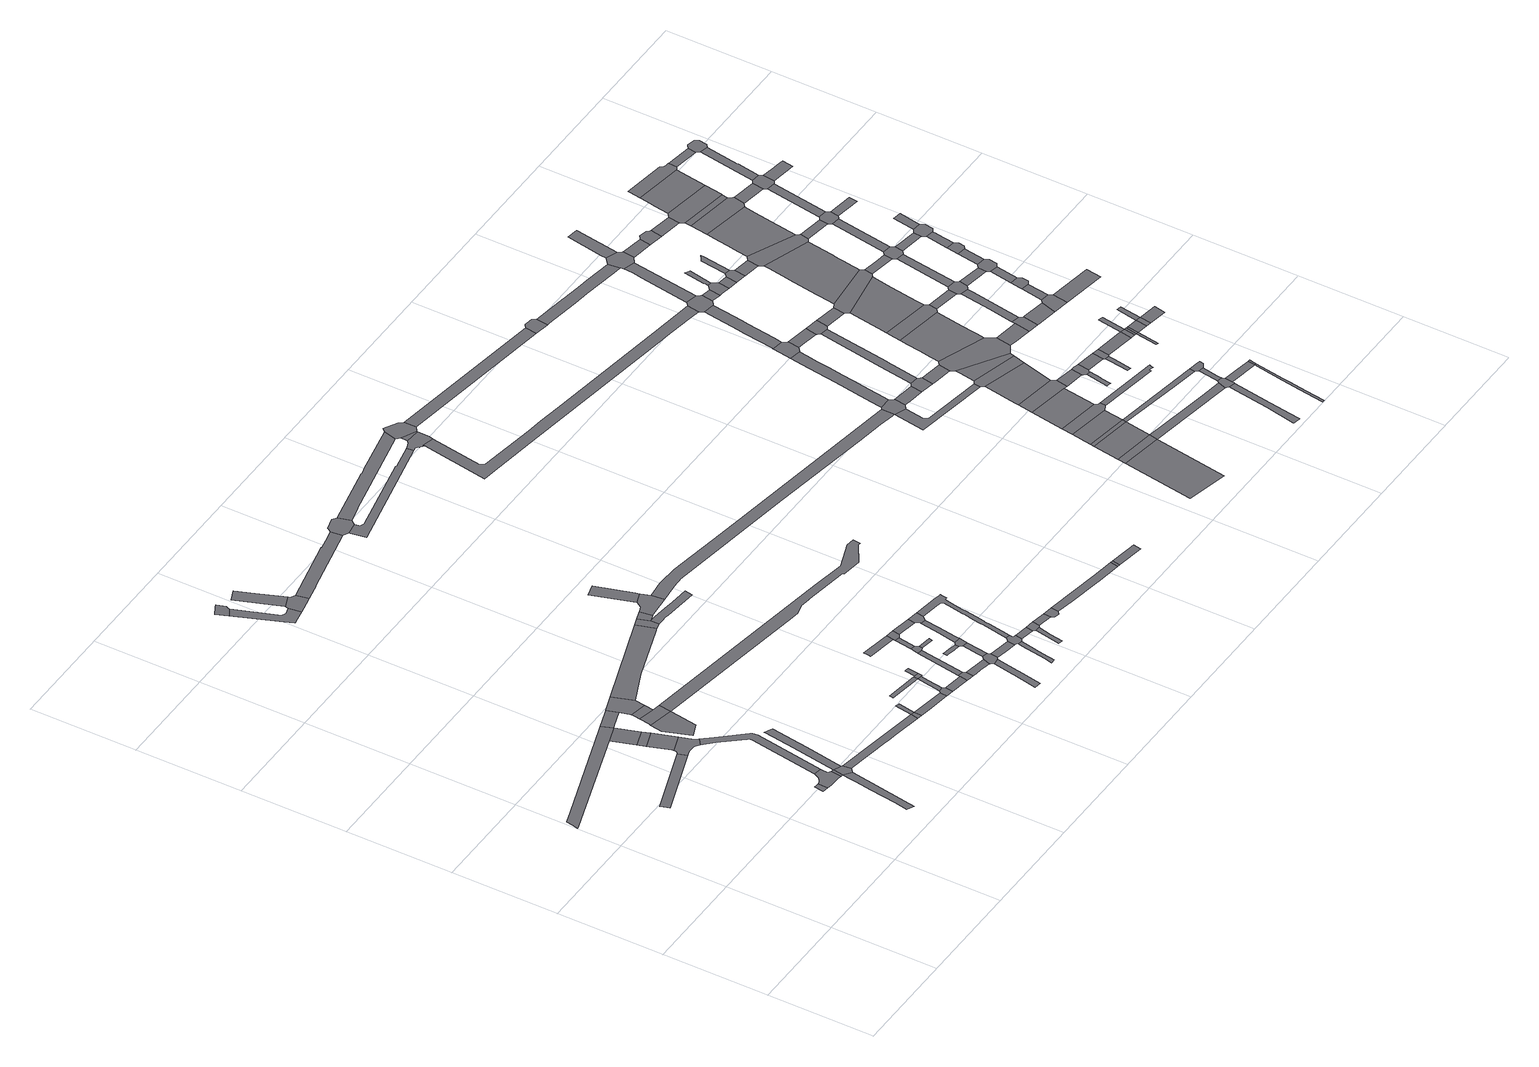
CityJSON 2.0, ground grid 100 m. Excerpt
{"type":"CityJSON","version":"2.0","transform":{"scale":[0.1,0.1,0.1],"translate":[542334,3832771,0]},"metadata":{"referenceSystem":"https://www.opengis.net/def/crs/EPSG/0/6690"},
"CityObjects":{
"road1":{"type":"Road","attributes":{"RoadStructureAttribute.sectionType":"1"},"geometry":[{"type":"MultiSurface","lod":"1","boundaries":[[[0,1,2,3,4,5,6,7,8,9]]]}]},
"road2":{"type":"Road","attributes":{"RoadStructureAttribute.sectionType":"1"},"geometry":[{"type":"MultiSurface","lod":"1","boundaries":[[[10,11,12,13,14]]]}]},
"road3":{"type":"Road","geometry":[{"type":"MultiSurface","lod":"1","boundaries":[[[15,16,17,18,19]]]}]},
"road4":{"type":"Road","attributes":{"RoadStructureAttribute.sectionType":"1"},"geometry":[{"type":"MultiSurface","lod":"1","boundaries":[[[20,21,22,23,24,25,26,27,28]]]}]},
"road5":{"type":"Road","attributes":{"RoadStructureAttribute.sectionType":"1"},"geometry":[{"type":"MultiSurface","lod":"1","boundaries":[[[29,30,31,32,33,34,19,18,35,36,37,38,39,40,41,42]]]}]},
"road6":{"type":"Road","attributes":{"RoadStructureAttribute.sectionType":"1"},"geometry":[{"type":"MultiSurface","lod":"1","boundaries":[[[38,37,20,43]]]}]},
"road7":{"type":"Road","geometry":[{"type":"MultiSurface","lod":"1","boundaries":[[[9,8,44,45]]]}]},
"road8":{"type":"Road","geometry":[{"type":"MultiSurface","lod":"1","boundaries":[[[45,44,46,47]]]}]},
"road9":{"type":"Road","attributes":{"RoadStructureAttribute.sectionType":"1"},"geometry":[{"type":"MultiSurface","lod":"1","boundaries":[[[47,46,48,49,50]]]}]},
"road10":{"type":"Road","geometry":[{"type":"MultiSurface","lod":"1","boundaries":[[[51,50,49,52,53,54,10,14,55,56,57,58,59,60,61]]]}]},
"road11":{"type":"Road","geometry":[{"type":"MultiSurface","lod":"1","boundaries":[[[43,20,28,62,63,64,65,66,67,68]]]}]},
"road12":{"type":"Road","attributes":{"RoadStructureAttribute.sectionType":"1"},"geometry":[{"type":"MultiSurface","lod":"1","boundaries":[[[69,70,71,72,73,74,61,60,75,76,77,78,79,80,81,29,42]]]}]},
"road13":{"type":"Road","attributes":{"RoadStructureAttribute.sectionType":"1"},"geometry":[{"type":"MultiSurface","lod":"1","boundaries":[[[82,83,84,0,9,85,86,87]]]}]},
"road14":{"type":"Road","attributes":{"RoadStructureAttribute.sectionType":"1"},"geometry":[{"type":"MultiSurface","lod":"1","boundaries":[[[88,89,90,91,92,93,94,43,68]]]}]},
"road15":{"type":"Road","attributes":{"RoadStructureAttribute.sectionType":"1"},"geometry":[{"type":"MultiSurface","lod":"1","boundaries":[[[95,96,97,98,99]]]}]},
"road16":{"type":"Road","geometry":[{"type":"MultiSurface","lod":"1","boundaries":[[[100,101,95,99,102,103]]]}]},
"road17":{"type":"Road","attributes":{"RoadStructureAttribute.sectionType":"1"},"geometry":[{"type":"MultiSurface","lod":"1","boundaries":[[[104,105,100,103,106]]]}]},
"road18":{"type":"Road","geometry":[{"type":"MultiSurface","lod":"1","boundaries":[[[107,82,87,108,104,106,109]]]}]},
"road19":{"type":"Road","attributes":{"RoadStructureAttribute.sectionType":"1"},"geometry":[{"type":"MultiSurface","lod":"1","boundaries":[[[110,65,64,111,112,113,114,115]]]}]},
"road20":{"type":"Road","geometry":[{"type":"MultiSurface","lod":"1","boundaries":[[[116,117,118,119,120,121,122]]]}]},
"road21":{"type":"Road","attributes":{"RoadStructureAttribute.sectionType":"1"},"geometry":[{"type":"MultiSurface","lod":"1","boundaries":[[[123,124,120,119,125,126,127,128,129]]]}]},
"road22":{"type":"Road","geometry":[{"type":"MultiSurface","lod":"1","boundaries":[[[115,114,130,131]]]}]},
"road23":{"type":"Road","geometry":[{"type":"MultiSurface","lod":"1","boundaries":[[[132,133,134,115,131]]]}]},
"road24":{"type":"Road","attributes":{"RoadStructureAttribute.sectionType":"1"},"geometry":[{"type":"MultiSurface","lod":"1","boundaries":[[[135,107,109,136,137,138]]]}]},
"road25":{"type":"Road","attributes":{"RoadStructureAttribute.sectionType":"1"},"geometry":[{"type":"MultiSurface","lod":"1","boundaries":[[[139,140,141,142,143]]]}]},
"road26":{"type":"Road","geometry":[{"type":"MultiSurface","lod":"1","boundaries":[[[144,143,142,129,128,145,146,147,148]]]}]},
"road27":{"type":"Road","attributes":{"RoadStructureAttribute.sectionType":"1"},"geometry":[{"type":"MultiSurface","lod":"1","boundaries":[[[131,130,149,150,151]]]}]},
"road28":{"type":"Road","attributes":{"RoadStructureAttribute.sectionType":"1"},"geometry":[{"type":"MultiSurface","lod":"1","boundaries":[[[152,153,154,155,156,157]]]}]},
"road29":{"type":"Road","geometry":[{"type":"MultiSurface","lod":"1","boundaries":[[[158,151,150,159,160,161,162]]]}]},
"road30":{"type":"Road","attributes":{"RoadStructureAttribute.sectionType":"1"},"geometry":[{"type":"MultiSurface","lod":"1","boundaries":[[[156,163,158,162,164,165]]]}]},
"road31":{"type":"Road","attributes":{"RoadStructureAttribute.sectionType":"1"},"geometry":[{"type":"MultiSurface","lod":"1","boundaries":[[[166,161,160,167,168]]]}]},
"road32":{"type":"Road","geometry":[{"type":"MultiSurface","lod":"1","boundaries":[[[157,156,165,169,170,171]]]}]},
"road33":{"type":"Road","geometry":[{"type":"MultiSurface","lod":"1","boundaries":[[[172,173,174,175,171,170]]]}]},
"road34":{"type":"Road","geometry":[{"type":"MultiSurface","lod":"1","boundaries":[[[176,135,138,177,178]]]}]},
"road35":{"type":"Road","geometry":[{"type":"MultiSurface","lod":"1","boundaries":[[[179,168,167,180,181,182,183]]]}]},
"road36":{"type":"Road","attributes":{"RoadStructureAttribute.sectionType":"1"},"geometry":[{"type":"MultiSurface","lod":"1","boundaries":[[[184,185,186,187,188,189,190,148,147,191,192,193,194]]]}]},
"road37":{"type":"Road","attributes":{"RoadStructureAttribute.sectionType":"1"},"geometry":[{"type":"MultiSurface","lod":"1","boundaries":[[[195,176,178,196]]]}]},
"road38":{"type":"Road","attributes":{"RoadStructureAttribute.sectionType":"1"},"geometry":[{"type":"MultiSurface","lod":"1","boundaries":[[[197,198,179,183,199,200,201]]]}]},
"road39":{"type":"Road","attributes":{"RoadStructureAttribute.sectionType":"1"},"geometry":[{"type":"MultiSurface","lod":"1","boundaries":[[[182,181,202,203,204,205,206]]]}]},
"road40":{"type":"Road","attributes":{"RoadStructureAttribute.sectionType":"1"},"geometry":[{"type":"MultiSurface","lod":"1","boundaries":[[[207,208,209,210,211,212,213,214,215]]]}]},
"road41":{"type":"Road","attributes":{"RoadStructureAttribute.sectionType":"1"},"geometry":[{"type":"MultiSurface","lod":"1","boundaries":[[[216,217,218,219,220,221,222]]]}]},
"road42":{"type":"Road","attributes":{"RoadStructureAttribute.sectionType":"1"},"geometry":[{"type":"MultiSurface","lod":"1","boundaries":[[[223,224,225,226,227,228,229,230,231,232,233,234,235,236,102,99]]]}]},
"road43":{"type":"Road","geometry":[{"type":"MultiSurface","lod":"1","boundaries":[[[237,238,197,201,239,240,241]]]}]},
"road44":{"type":"Road","geometry":[{"type":"MultiSurface","lod":"1","boundaries":[[[242,243,244,245,246,195,196,247,248,249]]]}]},
"road45":{"type":"Road","attributes":{"RoadStructureAttribute.sectionType":"1"},"geometry":[{"type":"MultiSurface","lod":"1","boundaries":[[[250,251,252,253,254,255,256,257,258,259,178,177]]]}]},
"road46":{"type":"Road","geometry":[{"type":"MultiSurface","lod":"1","boundaries":[[[260,206,205,261,262,210,209,263,264,265,266,267,268]]]}]},
"road47":{"type":"Road","attributes":{"RoadStructureAttribute.sectionType":"1"},"geometry":[{"type":"MultiSurface","lod":"1","boundaries":[[[269,237,241,270]]]}]},
"road48":{"type":"Road","geometry":[{"type":"MultiSurface","lod":"1","boundaries":[[[271,272,273,274,275,276,277,278,279]]]}]},
"road49":{"type":"Road","attributes":{"RoadStructureAttribute.sectionType":"1"},"geometry":[{"type":"MultiSurface","lod":"1","boundaries":[[[280,281,282,243,242]]]}]},
"road50":{"type":"Road","geometry":[{"type":"MultiSurface","lod":"1","boundaries":[[[283,284,285,286,240,239]]]}]},
"road51":{"type":"Road","attributes":{"RoadStructureAttribute.sectionType":"1"},"geometry":[{"type":"MultiSurface","lod":"1","boundaries":[[[287,288,260,268,289]]]}]},
"road52":{"type":"Road","geometry":[{"type":"MultiSurface","lod":"1","boundaries":[[[222,221,269,270,290,291]]]}]},
"road53":{"type":"Road","geometry":[{"type":"MultiSurface","lod":"1","boundaries":[[[292,293,279,278,294,287,289,295]]]}]},
"road54":{"type":"Road","attributes":{"RoadStructureAttribute.sectionType":"1"},"geometry":[{"type":"MultiSurface","lod":"1","boundaries":[[[296,265,264,297,298,299]]]}]},
"road55":{"type":"Road","attributes":{"RoadStructureAttribute.sectionType":"1"},"geometry":[{"type":"MultiSurface","lod":"1","boundaries":[[[300,301,302,303,304,305,306,307,308,309,310,311]]]}]},
"road56":{"type":"Road","attributes":{"RoadStructureAttribute.sectionType":"1"},"geometry":[{"type":"MultiSurface","lod":"1","boundaries":[[[291,290,312,313]]]}]},
"road57":{"type":"Road","attributes":{"RoadStructureAttribute.sectionType":"1"},"geometry":[{"type":"MultiSurface","lod":"1","boundaries":[[[314,315,316,292,295,317,318,319]]]}]},
"road58":{"type":"Road","geometry":[{"type":"MultiSurface","lod":"1","boundaries":[[[320,321,322,299,298,323,300,311,324,325,326,327,328,329]]]}]},
"road59":{"type":"Road","geometry":[{"type":"MultiSurface","lod":"1","boundaries":[[[330,331,332,333,334,184,194,335,336,337,338]]]}]},
"road60":{"type":"Road","geometry":[{"type":"MultiSurface","lod":"1","boundaries":[[[313,312,339,314,319,340,341]]]}]},
"road61":{"type":"Road","attributes":{"RoadStructureAttribute.sectionType":"1"},"geometry":[{"type":"MultiSurface","lod":"1","boundaries":[[[325,324,342,343]]]}]},
"road62":{"type":"Road","attributes":{"RoadStructureAttribute.sectionType":"1"},"geometry":[{"type":"MultiSurface","lod":"1","boundaries":[[[344,345,346,347,348,349,350]]]}]},
"road63":{"type":"Road","attributes":{"RoadStructureAttribute.sectionType":"1"},"geometry":[{"type":"MultiSurface","lod":"1","boundaries":[[[351,352,353,354,355,356,357,358,359,360,361,362,363,341,340,364,365,366,367,368,369,370,371,372,373,320,329]]]}]},
"road64":{"type":"Road","geometry":[{"type":"MultiSurface","lod":"1","boundaries":[[[343,342,344,350,374,375]]]}]},
"road65":{"type":"Road","attributes":{"RoadStructureAttribute.sectionType":"1"},"geometry":[{"type":"MultiSurface","lod":"1","boundaries":[[[375,374,376,377]]]}]},
"road66":{"type":"Road","geometry":[{"type":"MultiSurface","lod":"1","boundaries":[[[377,376,378,379,380,381]]]}]},
"road67":{"type":"Road","attributes":{"RoadStructureAttribute.sectionType":"1"},"geometry":[{"type":"MultiSurface","lod":"1","boundaries":[[[382,383,384,385,386,336,335,387,388]]]}]},
"road68":{"type":"Road","attributes":{"RoadStructureAttribute.sectionType":"1"},"geometry":[{"type":"MultiSurface","lod":"1","boundaries":[[[389,390,391,392,393,338,337,394,395,396]]]}]},
"road69":{"type":"Road","attributes":{"RoadStructureAttribute.sectionType":"1"},"geometry":[{"type":"MultiSurface","lod":"1","boundaries":[[[397,398,381,380,399,400,401,402,403,404,405]]]}]},
"road70":{"type":"Road","geometry":[{"type":"MultiSurface","lod":"1","boundaries":[[[405,404,406,407]]]}]},
"road71":{"type":"Road","attributes":{"RoadStructureAttribute.sectionType":"1"},"geometry":[{"type":"MultiSurface","lod":"1","boundaries":[[[408,409,410,411,412,413,414,249,248,415,416,417,418,419,420,421,422,423,424,425]]]}]},
"road72":{"type":"Road","geometry":[{"type":"MultiSurface","lod":"1","boundaries":[[[426,427,382,388,428,429,430,431,432,433,434,435,436,437]]]}]},
"road73":{"type":"Road","attributes":{"RoadStructureAttribute.sectionType":"1"},"geometry":[{"type":"MultiSurface","lod":"1","boundaries":[[[438,407,406,439,440,441]]]}]},
"road74":{"type":"Road","attributes":{"RoadStructureAttribute.sectionType":"1"},"geometry":[{"type":"MultiSurface","lod":"1","boundaries":[[[442,426,437,443]]]}]},
"road75":{"type":"Road","geometry":[{"type":"MultiSurface","lod":"1","boundaries":[[[444,389,396,442,443,445,446,447]]]}]},
"road76":{"type":"Road","attributes":{"RoadStructureAttribute.sectionType":"1"},"geometry":[{"type":"MultiSurface","lod":"1","boundaries":[[[446,445,448,449]]]}]},
"road77":{"type":"Road","attributes":{"RoadStructureAttribute.sectionType":"1"},"geometry":[{"type":"MultiSurface","lod":"1","boundaries":[[[434,432,450,451,452,453,454,455,456,457,458,459,460,461,462,463,435]]]}]},
"road78":{"type":"Road","attributes":{"function":"3","RoadStructureAttribute.sectionType":"1"},"geometry":[{"type":"MultiSurface","lod":"1","boundaries":[[[464,465,466,467]]]}]},
"road79":{"type":"Road","geometry":[{"type":"MultiSurface","lod":"1","boundaries":[[[468,464,467,469]]]}]},
"road80":{"type":"Road","geometry":[{"type":"MultiSurface","lod":"1","boundaries":[[[470,471,425,424,472,473,474,475]]]}]},
"road81":{"type":"Road","attributes":{"function":"3","RoadStructureAttribute.sectionType":"1"},"geometry":[{"type":"MultiSurface","lod":"1","boundaries":[[[476,468,469,477]]]}]},
"road82":{"type":"Road","geometry":[{"type":"MultiSurface","lod":"1","boundaries":[[[478,476,477,479]]]}]},
"road83":{"type":"Road","attributes":{"RoadStructureAttribute.sectionType":"1"},"geometry":[{"type":"MultiSurface","lod":"1","boundaries":[[[424,480,481,482,483,484,472]]]}]},
"road84":{"type":"Road","attributes":{"function":"3","RoadStructureAttribute.sectionType":"1"},"geometry":[{"type":"MultiSurface","lod":"1","boundaries":[[[485,486,478,479,487,488]]]}]},
"road85":{"type":"Road","attributes":{"RoadStructureAttribute.sectionType":"1"},"geometry":[{"type":"MultiSurface","lod":"1","boundaries":[[[474,473,489,490,491]]]}]},
"road86":{"type":"Road","attributes":{"RoadStructureAttribute.sectionType":"1"},"geometry":[{"type":"MultiSurface","lod":"1","boundaries":[[[492,493,494,495,496,497,498,470,475,499,500,501,502,503,504,505,506]]]}]},
"road87":{"type":"Road","geometry":[{"type":"MultiSurface","lod":"1","boundaries":[[[507,485,488,508,509,510,511,512,513]]]}]},
"road88":{"type":"Road","geometry":[{"type":"MultiSurface","lod":"1","boundaries":[[[514,449,448,515,516,517]]]}]},
"road89":{"type":"Road","attributes":{"function":"3","RoadStructureAttribute.sectionType":"1"},"geometry":[{"type":"MultiSurface","lod":"1","boundaries":[[[518,507,513,519]]]}]},
"road90":{"type":"Road","geometry":[{"type":"MultiSurface","lod":"1","boundaries":[[[520,521,522,491,490,523,524,525,526,527]]]}]},
"road91":{"type":"Road","geometry":[{"type":"MultiSurface","lod":"1","boundaries":[[[528,518,519,529,530,531,532,533]]]}]},
"road92":{"type":"Road","attributes":{"RoadStructureAttribute.sectionType":"1"},"geometry":[{"type":"MultiSurface","lod":"1","boundaries":[[[524,523,534,535,536]]]}]},
"road93":{"type":"Road","geometry":[{"type":"MultiSurface","lod":"1","boundaries":[[[537,538,539,492,506,540,541,542]]]}]},
"road94":{"type":"Road","attributes":{"RoadStructureAttribute.sectionType":"1"},"geometry":[{"type":"MultiSurface","lod":"1","boundaries":[[[543,544,545,469,467,546,547,548,549]]]}]},
"road95":{"type":"Road","attributes":{"function":"3","RoadStructureAttribute.sectionType":"1"},"geometry":[{"type":"MultiSurface","lod":"1","boundaries":[[[550,551,528,533,552]]]}]},
"road96":{"type":"Road","attributes":{"RoadStructureAttribute.sectionType":"1"},"geometry":[{"type":"MultiSurface","lod":"1","boundaries":[[[553,554,520,527,555,556,557]]]}]},
"road97":{"type":"Road","geometry":[{"type":"MultiSurface","lod":"1","boundaries":[[[558,482,481,550,552,559]]]}]},
"road98":{"type":"Road","attributes":{"RoadStructureAttribute.sectionType":"1"},"geometry":[{"type":"MultiSurface","lod":"1","boundaries":[[[541,540,560,561,562]]]}]},
"road99":{"type":"Road","attributes":{"RoadStructureAttribute.sectionType":"1"},"geometry":[{"type":"MultiSurface","lod":"1","boundaries":[[[479,477,563,564,565]]]}]},
"road100":{"type":"Road","attributes":{"RoadStructureAttribute.sectionType":"1"},"geometry":[{"type":"MultiSurface","lod":"1","boundaries":[[[566,567,568,569,570,571,537,542,572,573,574,575,576,577,578,579]]]}]},
"road101":{"type":"Road","attributes":{"function":"3","RoadStructureAttribute.sectionType":"1"},"geometry":[{"type":"MultiSurface","lod":"1","boundaries":[[[580,581,558,559,582]]]}]},
"road102":{"type":"Road","attributes":{"RoadStructureAttribute.sectionType":"1"},"geometry":[{"type":"MultiSurface","lod":"1","boundaries":[[[531,530,583,584]]]}]},
"road103":{"type":"Road","attributes":{"RoadStructureAttribute.sectionType":"1"},"geometry":[{"type":"MultiSurface","lod":"1","boundaries":[[[585,586,587,588,589,590,510,509]]]}]},
"road104":{"type":"Road","attributes":{"RoadStructureAttribute.sectionType":"1"},"geometry":[{"type":"MultiSurface","lod":"1","boundaries":[[[591,592,593,594,516,515,595,596,597,598,599,600,601]]]}]},
"road105":{"type":"Road","attributes":{"RoadStructureAttribute.sectionType":"1"},"geometry":[{"type":"MultiSurface","lod":"1","boundaries":[[[602,603,604,605,606,607,608,609]]]}]},
"road106":{"type":"Road","attributes":{"RoadStructureAttribute.sectionType":"1"},"geometry":[{"type":"MultiSurface","lod":"1","boundaries":[[[610,611,612,613,614,615,616,617,618,619,620,621]]]}]},
"road107":{"type":"Road","geometry":[{"type":"MultiSurface","lod":"1","boundaries":[[[622,536,535,580,582,623,624,625,626]]]}]},
"road108":{"type":"Road","geometry":[{"type":"MultiSurface","lod":"1","boundaries":[[[562,561,560,627,553,557,628,629,630,631]]]}]},
"road109":{"type":"Road","geometry":[{"type":"MultiSurface","lod":"1","boundaries":[[[632,633,584,583,634,635,602,609,636,637,638,639]]]}]},
"road110":{"type":"Road","geometry":[{"type":"MultiSurface","lod":"1","boundaries":[[[640,641,642,457,456,566,579,643,644,645,646,647,648,649]]]}]},
"road111":{"type":"Road","attributes":{"function":"3","RoadStructureAttribute.sectionType":"1"},"geometry":[{"type":"MultiSurface","lod":"1","boundaries":[[[650,651,652,653,622,626,654,655,656,657]]]}]},
"road112":{"type":"Road","attributes":{"RoadStructureAttribute.sectionType":"1"},"geometry":[{"type":"MultiSurface","lod":"1","boundaries":[[[639,638,658,659]]]}]},
"road113":{"type":"Road","geometry":[{"type":"MultiSurface","lod":"1","boundaries":[[[660,661,549,548,662,663,610,621,664,665,666,667,668]]]}]},
"road114":{"type":"Road","attributes":{"RoadStructureAttribute.sectionType":"1"},"geometry":[{"type":"MultiSurface","lod":"1","boundaries":[[[631,630,629,669,670]]]}]},
"road115":{"type":"Road","attributes":{"RoadStructureAttribute.sectionType":"1"},"geometry":[{"type":"MultiSurface","lod":"1","boundaries":[[[671,672,673,674,675,676,677,678]]]}]},
"road116":{"type":"Road","attributes":{"RoadStructureAttribute.sectionType":"1"},"geometry":[{"type":"MultiSurface","lod":"1","boundaries":[[[646,645,679,680]]]}]},
"road117":{"type":"Road","attributes":{"RoadStructureAttribute.sectionType":"1"},"geometry":[{"type":"MultiSurface","lod":"1","boundaries":[[[681,682,660,668,683,684]]]}]},
"road118":{"type":"Road","attributes":{"RoadStructureAttribute.sectionType":"1"},"geometry":[{"type":"MultiSurface","lod":"1","boundaries":[[[685,686,687,640,649,688]]]}]},
"road119":{"type":"Road","geometry":[{"type":"MultiSurface","lod":"1","boundaries":[[[659,658,689,671,678,690,691,692]]]}]},
"road120":{"type":"Road","geometry":[{"type":"MultiSurface","lod":"1","boundaries":[[[693,694,650,657,695,696,697,698]]]}]},
"road121":{"type":"Road","geometry":[{"type":"MultiSurface","lod":"1","boundaries":[[[699,700,701,680,679,702,703,704,705,706,707]]]}]},
"road122":{"type":"Road","attributes":{"RoadStructureAttribute.sectionType":"1"},"geometry":[{"type":"MultiSurface","lod":"1","boundaries":[[[708,709,710,711,712,713,714,715,716,717,718,719,720]]]}]},
"road123":{"type":"Road","geometry":[{"type":"MultiSurface","lod":"1","boundaries":[[[721,722,565,564,723,724,681,684,725,726]]]}]},
"road124":{"type":"Road","attributes":{"RoadStructureAttribute.sectionType":"1"},"geometry":[{"type":"MultiSurface","lod":"1","boundaries":[[[624,623,727,728,729]]]}]},
"road125":{"type":"Road","attributes":{"RoadStructureAttribute.sectionType":"1"},"geometry":[{"type":"MultiSurface","lod":"1","boundaries":[[[730,667,666,731,732,708,733]]]}]},
"road126":{"type":"Road","attributes":{"RoadStructureAttribute.sectionType":"1"},"geometry":[{"type":"MultiSurface","lod":"1","boundaries":[[[734,735,736,737,738,739,740,741,742,699,707]]]}]},
"road127":{"type":"Road","attributes":{"RoadStructureAttribute.sectionType":"1"},"geometry":[{"type":"MultiSurface","lod":"1","boundaries":[[[705,704,743,744]]]}]},
"road128":{"type":"Road","attributes":{"function":"3","RoadStructureAttribute.sectionType":"1"},"geometry":[{"type":"MultiSurface","lod":"1","boundaries":[[[745,746,747,748,749,750,751,693,698]]]}]},
"road129":{"type":"Road","attributes":{"RoadStructureAttribute.sectionType":"1"},"geometry":[{"type":"MultiSurface","lod":"1","boundaries":[[[752,692,691,753,754]]]}]},
"road130":{"type":"Road","geometry":[{"type":"MultiSurface","lod":"1","boundaries":[[[755,756,757,601,600,758,759,685,688,760,761,762,763,764,765,766]]]}]},
"road131":{"type":"Road","geometry":[{"type":"MultiSurface","lod":"1","boundaries":[[[733,708,720,767]]]}]},
"road132":{"type":"Road","geometry":[{"type":"MultiSurface","lod":"1","boundaries":[[[768,769,770,744,743,771,772,773,774,775,776,777]]]}]},
"road133":{"type":"Road","geometry":[{"type":"MultiSurface","lod":"1","boundaries":[[[778,729,728,779,780,781]]]}]},
"road134":{"type":"Road","geometry":[{"type":"MultiSurface","lod":"1","boundaries":[[[782,783,784,670,669,748,747,785,786,787]]]}]},
"road135":{"type":"Road","geometry":[{"type":"MultiSurface","lod":"1","boundaries":[[[788,789,790,791,792,793]]]}]},
"road136":{"type":"Road","geometry":[{"type":"MultiSurface","lod":"1","boundaries":[[[754,753,794,795]]]}]},
"road137":{"type":"Road","attributes":{"RoadStructureAttribute.sectionType":"1"},"geometry":[{"type":"MultiSurface","lod":"1","boundaries":[[[796,797,755,766,798]]]}]},
"road138":{"type":"Road","attributes":{"RoadStructureAttribute.sectionType":"1"},"geometry":[{"type":"MultiSurface","lod":"1","boundaries":[[[799,800,801,802,768,777]]]}]},
"road139":{"type":"Road","attributes":{"RoadStructureAttribute.sectionType":"1"},"geometry":[{"type":"MultiSurface","lod":"1","boundaries":[[[774,773,803,804]]]}]},
"road140":{"type":"Road","attributes":{"RoadStructureAttribute.sectionType":"1"},"geometry":[{"type":"MultiSurface","lod":"1","boundaries":[[[795,794,805,788,806]]]}]},
"road141":{"type":"Road","attributes":{"RoadStructureAttribute.sectionType":"1"},"geometry":[{"type":"MultiSurface","lod":"1","boundaries":[[[696,695,807,808]]]}]},
"road142":{"type":"Road","geometry":[{"type":"MultiSurface","lod":"1","boundaries":[[[806,788,793,809]]]}]},
"road143":{"type":"Road","attributes":{"RoadStructureAttribute.sectionType":"1"},"geometry":[{"type":"MultiSurface","lod":"1","boundaries":[[[763,762,810,811,812,813]]]}]},
"road144":{"type":"Road","attributes":{"RoadStructureAttribute.sectionType":"1"},"geometry":[{"type":"MultiSurface","lod":"1","boundaries":[[[814,815,816,817,778,781,818,819,820]]]}]},
"road145":{"type":"Road","attributes":{"RoadStructureAttribute.sectionType":"1"},"geometry":[{"type":"MultiSurface","lod":"1","boundaries":[[[821,780,779,822,823,824]]]}]},
"road146":{"type":"Road","attributes":{"RoadStructureAttribute.sectionType":"1"},"geometry":[{"type":"MultiSurface","lod":"1","boundaries":[[[825,826,827,754,795]]]}]},
"road147":{"type":"Road","attributes":{"RoadStructureAttribute.sectionType":"1"},"geometry":[{"type":"MultiSurface","lod":"1","boundaries":[[[809,793,828,829]]]}]},
"road148":{"type":"Road","attributes":{"function":"3","RoadStructureAttribute.sectionType":"1"},"geometry":[{"type":"MultiSurface","lod":"1","boundaries":[[[830,831,832,833,834,835,836,837,784,783,838,839,840,841,842,843,844]]]}]},
"road149":{"type":"Road","geometry":[{"type":"MultiSurface","lod":"1","boundaries":[[[829,828,845,846]]]}]},
"road150":{"type":"Road","geometry":[{"type":"MultiSurface","lod":"1","boundaries":[[[847,848,813,812,811,810,849,850,851,852,853]]]}]},
"road151":{"type":"Road","geometry":[{"type":"MultiSurface","lod":"1","boundaries":[[[854,855,808,807,856,814,820,857,858,859,860,861]]]}]},
"road152":{"type":"Road","geometry":[{"type":"MultiSurface","lod":"1","boundaries":[[[862,824,823,863,864,865]]]}]},
"road153":{"type":"Road","geometry":[{"type":"MultiSurface","lod":"1","boundaries":[[[866,867,868,829,846]]]}]},
"road154":{"type":"Road","attributes":{"RoadStructureAttribute.sectionType":"1"},"geometry":[{"type":"MultiSurface","lod":"1","boundaries":[[[869,846,845,870,871]]]}]},
"road155":{"type":"Road","attributes":{"RoadStructureAttribute.sectionType":"1"},"geometry":[{"type":"MultiSurface","lod":"1","boundaries":[[[872,862,865,873,874]]]}]},
"road156":{"type":"Road","geometry":[{"type":"MultiSurface","lod":"1","boundaries":[[[875,804,803,876,830,844,877,878,879,880]]]}]},
"road157":{"type":"Road","attributes":{"RoadStructureAttribute.sectionType":"1"},"geometry":[{"type":"MultiSurface","lod":"1","boundaries":[[[881,787,786,882,883]]]}]},
"road158":{"type":"Road","attributes":{"RoadStructureAttribute.sectionType":"1"},"geometry":[{"type":"MultiSurface","lod":"1","boundaries":[[[884,854,861,885]]]}]},
"road159":{"type":"Road","attributes":{"RoadStructureAttribute.sectionType":"1"},"geometry":[{"type":"MultiSurface","lod":"1","boundaries":[[[851,850,849,886,887,888]]]}]},
"road160":{"type":"Road","attributes":{"RoadStructureAttribute.sectionType":"1"},"geometry":[{"type":"MultiSurface","lod":"1","boundaries":[[[859,858,889,890]]]}]},
"road161":{"type":"Road","geometry":[{"type":"MultiSurface","lod":"1","boundaries":[[[891,892,893,872,874,894,895,896,897]]]}]},
"road162":{"type":"Road","attributes":{"function":"3","RoadStructureAttribute.sectionType":"1"},"geometry":[{"type":"MultiSurface","lod":"1","boundaries":[[[898,899,900,901,875,880,902,903,904]]]}]},
"road163":{"type":"Road","attributes":{"RoadStructureAttribute.sectionType":"1"},"geometry":[{"type":"MultiSurface","lod":"1","boundaries":[[[905,891,897,906]]]}]},
"road164":{"type":"Road","attributes":{"RoadStructureAttribute.sectionType":"1"},"geometry":[{"type":"MultiSurface","lod":"1","boundaries":[[[864,863,907,908]]]}]},
"road165":{"type":"Road","geometry":[{"type":"MultiSurface","lod":"1","boundaries":[[[909,883,882,910,884,885,911,912,913,914]]]}]},
"road166":{"type":"Road","geometry":[{"type":"MultiSurface","lod":"1","boundaries":[[[915,890,889,916,917,905,906,918,919,920,921]]]}]},
"road167":{"type":"Road","geometry":[{"type":"MultiSurface","lod":"1","boundaries":[[[922,898,904,923,924,925,926,927,928]]]}]},
"road168":{"type":"Road","attributes":{"RoadStructureAttribute.sectionType":"1"},"geometry":[{"type":"MultiSurface","lod":"1","boundaries":[[[929,915,921,930]]]}]},
"road169":{"type":"Road","attributes":{"RoadStructureAttribute.sectionType":"1"},"geometry":[{"type":"MultiSurface","lod":"1","boundaries":[[[878,877,931,932]]]}]},
"road170":{"type":"Road","attributes":{"function":"3","RoadStructureAttribute.sectionType":"1"},"geometry":[{"type":"MultiSurface","lod":"1","boundaries":[[[933,922,928,934]]]}]},
"road171":{"type":"Road","attributes":{"RoadStructureAttribute.sectionType":"1"},"geometry":[{"type":"MultiSurface","lod":"1","boundaries":[[[935,909,914,936]]]}]},
"road172":{"type":"Road","attributes":{"RoadStructureAttribute.sectionType":"1"},"geometry":[{"type":"MultiSurface","lod":"1","boundaries":[[[913,912,937,938]]]}]},
"road173":{"type":"Road","geometry":[{"type":"MultiSurface","lod":"1","boundaries":[[[939,940,888,887,941,933,934,942,943,944]]]}]},
"road174":{"type":"Road","geometry":[{"type":"MultiSurface","lod":"1","boundaries":[[[945,929,930,946,947,948]]]}]},
"road175":{"type":"Road","attributes":{"RoadStructureAttribute.sectionType":"1"},"geometry":[{"type":"MultiSurface","lod":"1","boundaries":[[[949,950,945,948,951,952,953]]]}]},
"road176":{"type":"Road","geometry":[{"type":"MultiSurface","lod":"1","boundaries":[[[954,955,932,931,956,935,936,957,958,959,960,961,962]]]}]},
"road177":{"type":"Road","attributes":{"function":"3","RoadStructureAttribute.sectionType":"1"},"geometry":[{"type":"MultiSurface","lod":"1","boundaries":[[[963,964,965,939,944,966,967]]]}]},
"road178":{"type":"Road","geometry":[{"type":"MultiSurface","lod":"1","boundaries":[[[968,969,970,938,937,971,972,949,953,973,974,975,976,977]]]}]},
"road179":{"type":"Road","geometry":[{"type":"MultiSurface","lod":"1","boundaries":[[[978,979,963,967,980,981,982,983,984,985,986,987]]]}]},
"road180":{"type":"Road","attributes":{"RoadStructureAttribute.sectionType":"1"},"geometry":[{"type":"MultiSurface","lod":"1","boundaries":[[[988,989,968,977,990,991]]]}]},
"road181":{"type":"Road","attributes":{"RoadStructureAttribute.sectionType":"1"},"geometry":[{"type":"MultiSurface","lod":"1","boundaries":[[[925,924,992,993]]]}]},
"road182":{"type":"Road","attributes":{"RoadStructureAttribute.sectionType":"1"},"geometry":[{"type":"MultiSurface","lod":"1","boundaries":[[[994,954,962,995]]]}]},
"road183":{"type":"Road","attributes":{"RoadStructureAttribute.sectionType":"1"},"geometry":[{"type":"MultiSurface","lod":"1","boundaries":[[[960,959,996,997]]]}]},
"road184":{"type":"Road","geometry":[{"type":"MultiSurface","lod":"1","boundaries":[[[998,999,1000,993,992,1001,994,995,1002,1003,1004,1005,1006,1007]]]}]},
"road185":{"type":"Road","attributes":{"RoadStructureAttribute.sectionType":"1"},"geometry":[{"type":"MultiSurface","lod":"1","boundaries":[[[982,981,1008,1009]]]}]},
"road186":{"type":"Road","attributes":{"RoadStructureAttribute.sectionType":"1"},"geometry":[{"type":"MultiSurface","lod":"1","boundaries":[[[1010,1011,998,1007,1012,1013,1014,1015,1016]]]}]},
"road187":{"type":"Road","attributes":{"RoadStructureAttribute.sectionType":"1"},"geometry":[{"type":"MultiSurface","lod":"1","boundaries":[[[1017,1018,1004,1003,1019,1020]]]}]},
"road188":{"type":"Road","geometry":[{"type":"MultiSurface","lod":"1","boundaries":[[[1021,1022,1009,1008,1010,1016,1023,1024,1025]]]}]}
},
"vertices":[
[1209,2923,0],[1012,2855,0],[923,2827,0],[153,2572,0],[33,2533,0],[22,2473,0],[10,2413,0],[38,2422,0],[1084,2765,0],[1245,2819,0],
[1234,2206,0],[592,1987,0],[613,1926,0],[620,1905,0],[1262,2125,0],
[1474,1030,0],[1453,1033,0],[1441,945,0],[1493,937,0],[1498,1031,0],
[1701,918,0],[1687,832,0],[1680,777,0],[1654,625,0],[1617,367,0],[1596,247,0],[1661,217,0],[1687,368,0],[1767,866,0],
[1593,1119,0],[1575,1080,0],[1564,1065,0],[1543,1046,0],[1535,1040,0],[1517,1033,0],[1543,930,0],[1641,924,0],[1678,920,0],[1690,1020,0],[1676,1025,0],[1667,1031,0],[1660,1043,0],[1670,1107,0],
[1717,1016,0],
[1158,2545,0],[1320,2601,0],
[1182,2472,0],[1345,2528,0],
[1253,2266,0],[1256,2253,0],[1420,2309,0],
[1462,2186,0],[1258,2242,0],[1256,2231,0],[1248,2217,0],[1297,2136,0],[1323,2139,0],[1348,2139,0],[1376,2136,0],[1399,2127,0],[1429,2106,0],[1488,2154,0],
[1771,869,0],[1802,896,0],[1804,899,0],[1796,976,0],[1793,979,0],[1789,983,0],[1786,986,0],
[1774,1768,0],[1775,1787,0],[1773,1803,0],[1769,1817,0],[1760,1830,0],[1569,2055,0],[1518,2013,0],[1685,1816,0],[1693,1805,0],[1697,1798,0],[1698,1790,0],[1699,1783,0],[1699,1777,0],
[1401,2987,0],[1376,2979,0],[1274,2945,0],[1278,2830,0],[1430,2882,0],[1437,2884,0],
[1847,1355,0],[1871,1499,0],[1904,1704,0],[1867,1723,0],[1831,1741,0],[1829,1729,0],[1783,1435,0],
[1432,2577,0],[1409,2462,0],[1498,2215,0],[1623,2267,0],[1664,2531,0],
[1455,2697,0],[1436,2597,0],[1683,2650,0],[1606,2662,0],
[1463,2776,0],[1461,2752,0],[1620,2751,0],
[1568,3044,0],[1461,2790,0],[1634,2847,0],
[2199,909,0],[2237,829,0],[2266,824,0],[2363,809,0],[2627,766,0],[2639,835,0],
[909,6390,0],[876,6377,0],[803,6335,0],[846,6225,0],[919,6267,0],[925,6285,0],[932,6306,0],
[1108,5842,0],[1071,5861,0],[1011,5804,0],[1046,5717,0],[1123,5733,0],[1194,5747,0],[1171,5860,0],
[2675,758,0],[2678,829,0],
[2706,990,0],[2687,993,0],[2667,997,0],
[2447,3342,0],[1936,2977,0],[2459,3152,0],[2506,3167,0],
[1196,6193,0],[1129,6360,0],[1025,6316,0],[1184,5898,0],[1293,5940,0],
[1300,5922,0],[1237,5756,0],[1358,5780,0],[1367,5782,0],[1344,5895,0],
[2773,742,0],[2987,708,0],[2998,775,0],
[2752,1107,0],[2749,1088,0],[2746,1068,0],[3052,1021,0],[3056,1020,0],[3058,1061,0],
[3015,791,0],[3001,705,0],[3061,696,0],[3073,769,0],[3057,791,0],
[3042,944,0],[3082,938,0],[3094,1014,0],
[3085,767,0],[3243,666,0],[3255,741,0],
[3106,1013,0],[3113,1056,0],[3072,1058,0],
[3127,1155,0],[3108,1158,0],[3088,1161,0],[3073,1061,0],
[2523,3368,0],[2561,3178,0],[2560,3258,0],
[3259,760,0],[3258,664,0],[3314,655,0],[3325,724,0],[3310,751,0],
[2178,6069,0],[2112,6055,0],[2112,6053,0],[2062,6043,0],[2061,6044,0],[1969,6025,0],[1969,6027,0],[1488,5806,0],[1522,5813,0],[1521,5816,0],[2188,5957,0],
[2609,3397,0],[2628,3281,0],
[3332,1184,0],[3285,914,0],[3342,956,0],[3374,1167,0],[3376,1177,0],
[3351,649,0],[3421,640,0],[3466,633,0],[3516,623,0],[3541,691,0],
[3559,374,0],[3561,386,0],[3599,591,0],[3539,586,0],[3499,386,0],[3497,376,0],[3463,200,0],[3455,150,0],[3516,141,0],
[3368,1522,0],[3108,1566,0],[3107,1566,0],[3103,1530,0],[3098,1494,0],[3378,1449,0],[3389,1518,0],
[3191,2291,0],[3258,2285,0],[3353,2310,0],[3445,2295,0],[3447,2300,0],[3878,2231,0],[3878,2219,0],[4067,2192,0],[4249,2308,0],[4274,2304,0],[4285,2379,0],[4204,2386,0],[3952,2293,0],[3639,2349,0],
[3346,1262,0],[3335,1202,0],[3406,1192,0],[3411,1224,0],[3390,1254,0],
[2807,3511,0],[2701,3474,0],[2667,3418,0],[2666,3416,0],[2622,3401,0],[2637,3282,0],[2850,3302,0],[2839,3421,0],
[2606,3178,0],[2656,3179,0],[2701,3172,0],[3016,3140,0],[3027,3213,0],[2856,3228,0],[2753,3242,0],[2673,3252,0],[2626,3256,0],[2598,3256,0],
[3565,716,0],[3520,618,0],[3531,600,0],[3614,607,0],[3618,606,0],[3626,677,0],[3625,681,0],[3624,688,0],[3621,704,0],
[3374,1427,0],[3419,1419,0],
[3509,996,0],[3443,1008,0],[3435,1010,0],[3433,990,0],[3430,970,0],[3444,968,0],[3520,955,0],[3575,947,0],[3578,984,0],
[2794,3549,0],[2691,3892,0],[2579,3865,0],
[3531,1173,0],[3535,1189,0],[3538,1206,0],[3537,1206,0],
[3598,919,0],[3573,765,0],[3651,911,0],
[3453,1440,0],[3464,1507,0],
[3605,1001,0],[3580,985,0],[3578,946,0],[3663,993,0],
[3734,657,0],[3722,587,0],[3824,569,0],[3836,639,0],
[3852,548,0],[3846,513,0],[3826,389,0],[3816,331,0],[3804,270,0],[3790,193,0],[3831,194,0],[3839,242,0],[3852,321,0],[3864,389,0],[3885,506,0],[3892,542,0],
[3646,1409,0],[3657,1476,0],
[3669,1361,0],[3634,1166,0],[3613,1046,0],[3670,1038,0],[3695,1208,0],[3717,1352,0],
[3868,672,0],[3867,670,0],[3841,643,0],[3854,564,0],[3922,557,0],[3933,625,0],[3906,630,0],[3905,635,0],[3904,644,0],[3907,665,0],
[2320,6135,0],[2317,6137,0],[2206,6108,0],[2204,6105,0],[2181,6073,0],[2240,5932,0],[2358,5952,0],[2389,5994,0],[2358,6110,0],
[3671,1374,0],[3751,1390,0],[3762,1460,0],
[4055,536,0],[4065,604,0],
[4072,514,0],[4049,391,0],[4025,271,0],[4028,270,0],[4067,264,0],[4091,391,0],[4115,512,0],
[3944,883,0],[3952,928,0],[3955,942,0],[3967,1014,0],[3989,1143,0],[3992,1164,0],[4012,1280,0],[4024,1348,0],[4047,1346,0],[4052,1380,0],[4058,1413,0],[4057,1414,0],[4001,1422,0],[3921,1366,0],[3964,1360,0],[3982,1338,0],[3973,1286,0],[3946,1129,0],[3944,1114,0],[3927,1016,0],[3917,960,0],[3916,949,0],[3910,915,0],
[4140,527,0],[4150,591,0],
[4280,498,0],[4283,570,0],
[4298,471,0],[4340,459,0],[4370,484,0],[4381,554,0],
[3398,6078,0],[3161,6032,0],[3160,6039,0],[2404,5881,0],[2369,5899,0],[2269,5780,0],[3407,6017,0],
[3483,6339,0],[2995,6242,0],[2995,6240,0],[2935,6228,0],[2934,6230,0],[2539,6025,0],[2538,6030,0],[3452,6221,0],
[4912,470,0],[4656,510,0],[4377,483,0],[4538,453,0],[4838,402,0],[4858,399,0],[5101,363,0],[5109,362,0],[5121,437,0],
[5134,359,0],[5145,433,0],
[5791,3032,0],[3952,3312,0],[3687,3354,0],[3426,3397,0],[3211,3429,0],[3031,3438,0],[3001,3440,0],[3033,3319,0],[3082,3323,0],[3112,3323,0],[3137,3324,0],[4416,3129,0],[5383,2979,0],[5645,2936,0],[5792,2910,0],[5810,2907,0],[5812,2906,0],[5817,3028,0],
[3483,6121,0],[3459,6102,0],[3438,6023,0],[3467,6000,0],[3466,5996,0],[3472,5995,0],[3506,5967,0],[3502,5989,0],[3509,5988,0],[3615,5961,0],[3622,6001,0],[3627,6111,0],
[5328,404,0],[5137,359,0],[5394,317,0],[5407,390,0],
[3488,6186,0],[3628,6121,0],
[3520,6375,0],[3669,6153,0],[3670,6265,0],[3638,6306,0],
[5186,5926,0],[5203,6038,0],
[3397,5340,0],[3592,5314,0],[4066,5242,0],[5645,5008,0],[5690,5001,0],[5983,4957,0],[6100,4939,0],[6117,5053,0],[5689,5114,0],[4469,5292,0],[4257,5324,0],[4101,5346,0],[3563,5427,0],[3531,5470,0],
[6255,979,0],[6147,304,0],[6531,209,0],[6648,917,0],
[6267,1058,0],[6662,995,0],
[5834,3041,0],[5829,3036,0],[5919,2864,0],[5963,2895,0],[5976,3005,0],[5946,3042,0],
[6307,1307,0],[6703,1244,0],
[6313,1346,0],[6709,1283,0],
[5767,2605,0],[6472,2489,0],[6478,2549,0],[5915,2642,0],[5888,2680,0],
[6344,1535,0],[6322,1403,0],[6738,1470,0],[6739,1471,0],
[6030,2884,0],[6170,2862,0],[6187,2972,0],
[5985,3994,0],[5967,3878,0],[5940,3710,0],[5911,3523,0],[5877,3312,0],[5852,3152,0],[5839,3074,0],[5965,3165,0],[5980,3256,0],[6004,3411,0],[6022,3530,0],[6044,3671,0],[6062,3783,0],[6080,3898,0],[6093,3977,0],
[6362,1647,0],[6786,1492,0],[6794,1495,0],[6803,1549,0],[6781,1553,0],[6776,1559,0],[6757,1582,0],
[5236,6062,0],[5325,5905,0],[5342,6016,0],[5317,6050,0],
[6414,1960,0],[6807,1895,0],
[6219,2995,0],[6197,2978,0],[6193,2976,0],[6307,2840,0],[6325,2950,0],[6322,2955,0],[6316,2963,0],[6299,2984,0],
[6438,2105,0],[6824,1892,0],[6842,1889,0],[6860,2000,0],[6857,2005,0],[6835,2040,0],
[6346,2834,0],[6515,2806,0],[6533,2918,0],
[6015,4179,0],[6004,4112,0],[5993,4044,0],[6134,4011,0],[6151,4119,0],[6122,4161,0],
[7513,855,0],[7313,886,0],[7066,927,0],[7237,819,0],[7343,803,0],[7489,780,0],[7514,856,0],
[6495,2455,0],[6443,2136,0],[6916,2340,0],
[6374,3940,0],[6271,3313,0],[6350,3300,0],[6351,3306,0],[6451,3928,0],
[6513,2570,0],[6947,2453,0],
[6351,3973,0],[6363,4041,0],[6370,4081,0],
[7293,1138,0],[7538,1100,0],[7546,1149,0],
[6128,4897,0],[6108,4771,0],[6081,4603,0],[6060,4471,0],[6038,4332,0],[6017,4192,0],[6135,4244,0],[6150,4341,0],[6163,4428,0],[6178,4518,0],[6188,4584,0],[6200,4660,0],[6217,4769,0],[6233,4879,0],
[6543,2765,0],[6535,2712,0],[6959,2499,0],
[7026,1859,0],[7045,1970,0],
[7358,1404,0],[7362,1421,0],[7397,1414,0],[7410,1412,0],[7413,1433,0],[7417,1454,0],
[5969,5922,0],[5894,5933,0],[5699,5962,0],[5680,5965,0],[5355,5901,0],[5681,5854,0],[5831,5832,0],[6144,5784,0],[6234,5771,0],[6245,5769,0],[6233,5882,0],
[7054,1828,0],[7033,1708,0],[7016,1613,0],[7036,1609,0],[7056,1606,0],[7072,1703,0],[7074,1717,0],[7091,1822,0],
[7519,753,0],[7516,736,0],[7462,425,0],[7450,358,0],[7397,76,0],[7396,69,0],[7466,57,0],[7467,64,0],[7483,165,0],[7515,367,0],[7525,425,0],[7579,742,0],
[6573,2944,0],[7045,2549,0],[7071,2697,0],[7046,2734,0],[7016,2779,0],
[6355,3968,0],[6475,3945,0],[6484,3951,0],[6491,3993,0],[6502,4059,0],
[7094,1962,0],[7082,1964,0],[7032,1853,0],[7051,1831,0],[7093,1836,0],[7098,1839,0],[7107,1846,0],[7125,1956,0],
[6156,5083,0],[6152,5079,0],[6119,5054,0],[6243,4887,0],[6270,4908,0],[6274,4912,0],[6295,5021,0],[6290,5027,0],[6269,5053,0],[6264,5059,0],
[6638,3348,0],[6625,3274,0],[6604,3144,0],[6585,3022,0],[7030,2867,0],[7039,2920,0],[7063,3074,0],[7097,3277,0],
[7287,1816,0],[7306,1926,0],
[7533,878,0],[7523,866,0],[7490,779,0],[7511,760,0],[7582,755,0],[7582,759,0],[7584,768,0],[7591,838,0],[7579,866,0],
[6696,3916,0],[6708,4024,0],
[7299,1800,0],[7291,1747,0],[7266,1569,0],[7266,1568,0],[7285,1567,0],[7304,1565,0],[7331,1742,0],[7339,1794,0],
[6368,4897,0],[6385,5007,0],
[7563,1068,0],[7539,914,0],[7587,912,0],[7613,1063,0],
[6256,5736,0],[6246,5646,0],[6229,5556,0],[6360,5708,0],
[7292,1810,0],[7346,1799,0],[7355,1805,0],[7373,1915,0],
[6661,3491,0],[6655,3454,0],[7131,3300,0],[7144,3380,0],[7143,3382,0],[7119,3413,0],
[6425,5042,0],[6424,5036,0],[6395,5014,0],[6400,4893,0],[6466,4882,0],[6483,4880,0],[6500,4989,0],[6490,5003,0],[6465,5040,0],
[7862,721,0],[7856,690,0],[7810,428,0],[7801,370,0],[7782,244,0],[7759,97,0],[7746,10,0],[7769,8,0],[7784,109,0],[7807,262,0],[7823,367,0],[7832,429,0],[7879,719,0],
[7628,1136,0],[7568,1146,0],[7552,1083,0],[7556,1077,0],[7661,1089,0],[7667,1130,0],
[7098,2540,0],[7278,2511,0],[7302,2661,0],
[7740,814,0],[7601,765,0],[7851,723,0],[7873,791,0],
[6464,5041,0],[6472,5082,0],[6472,5083,0],[6505,5262,0],[6483,5275,0],[6462,5289,0],[6460,5279,0],[6432,5089,0],[6431,5081,0],
[6578,4865,0],[6595,4974,0],
[7132,3497,0],[7173,3757,0],[7207,3953,0],[6725,3875,0],[6714,3807,0],[6697,3704,0],[6676,3576,0],
[7636,1872,0],[7635,1759,0],[7653,1869,0],
[6293,5932,0],[6289,5929,0],[6238,5886,0],[6247,5764,0],[6252,5749,0],[6368,5712,0],[6412,5740,0],[6419,5744,0],[6435,5854,0],[6432,5858,0],[6405,5892,0],[6402,5895,0],
[7891,788,0],
[6627,5003,0],[6626,5002,0],[6605,4982,0],[6610,4860,0],[6666,4852,0],[6682,4849,0],[6699,4958,0],[6690,4973,0],[6678,4993,0],[6678,4994,0],
[7307,2689,0],[7385,2493,0],[7409,2643,0],[7386,2675,0],
[7246,4064,0],[7230,4089,0],[6754,4046,0],[7227,3969,0],[7239,3978,0],[7251,4056,0],
[7702,1748,0],[7666,1542,0],[7676,1538,0],[7686,1534,0],[7687,1536,0],[7723,1745,0],
[7681,1752,0],[7699,1861,0],
[6362,6335,0],[6300,5977,0],[6471,6318,0],
[6718,5269,0],[6722,5291,0],[6693,5272,0],[6665,5253,0],
[6845,4824,0],[6862,4932,0],
[7693,1750,0],[7721,1858,0],
[7375,3260,0],[7385,3341,0],
[7741,1854,0],
[6622,5711,0],[6629,5750,0],[6629,5752,0],[6640,5819,0],
[7395,3225,0],[7392,3206,0],[7348,2923,0],[7311,2713,0],[7428,2924,0],[7466,3162,0],[7474,3213,0],
[7423,2641,0],[7398,2491,0],[7591,2460,0],[7636,2605,0],
[7737,2092,0],[7715,2096,0],[7691,2100,0],
[7829,1728,0],[7847,1837,0],
[6872,4783,0],[6865,4729,0],[6843,4588,0],[6821,4465,0],[6803,4351,0],[6782,4222,0],[6761,4092,0],[6758,4075,0],[7236,4137,0],[7240,4166,0],[7247,4204,0],[7259,4276,0],[7266,4317,0],[7277,4385,0],[7316,4631,0],
[7875,1720,0],[7893,1829,0],
[6674,5843,0],[6652,5827,0],[6762,5688,0],[6773,5755,0],[6780,5797,0],[6774,5803,0],[6753,5828,0],
[7419,3365,0],[7406,3357,0],[7387,3238,0],[7486,3222,0],[7509,3238,0],[7523,3317,0],[7506,3340,0],[7497,3352,0],
[7668,2627,0],[7749,2434,0],[7773,2583,0],[7750,2614,0],
[7927,2033,0],[7903,2037,0],[7880,2040,0],
[7909,1826,0],[8053,1691,0],[8070,1800,0],
[7705,2837,0],[7749,2615,0],[7783,2823,0],
[6902,4962,0],[6848,4820,0],[7351,4653,0],[7365,4733,0],[7364,4734,0],[7340,4765,0],
[7417,4030,0],[7484,3937,0],[7495,4017,0],
[7507,3904,0],[7582,3890,0],
[6979,5652,0],[6982,5652,0],[6995,5761,0],
[7741,3200,0],[7749,3281,0],
[7725,2953,0],[7722,2939,0],[7720,2926,0],[7817,2848,0],[7827,2907,0],[7812,2928,0],[7802,2940,0],
[6971,5382,0],[6960,5309,0],[6937,5171,0],[6919,5059,0],[7381,5026,0],[7409,5191,0],[7426,5302,0],
[7760,3169,0],[7838,3155,0],
[8163,2366,0],[8189,2515,0],
[7527,4040,0],[7505,3906,0],[7584,3892,0],[7617,3915,0],[7628,3995,0],[7606,4029,0],
[7782,3303,0],[7755,3179,0],[7760,3171,0],[7850,3163,0],[7873,3179,0],[7887,3259,0],[7863,3293,0],
[6998,5551,0],[7463,5330,0],[7466,5329,0],[7487,5437,0],[7484,5440,0],[7481,5443,0],[7455,5477,0],
[7817,3512,0],[7897,3498,0],
[7593,4614,0],[7601,4694,0],
[7008,5612,0],[7465,5538,0],
[7614,4578,0],[7692,4567,0],
[7848,3879,0],[7859,3957,0],
[7037,5790,0],[6998,5763,0],[6987,5645,0],[7467,5550,0],[7493,5706,0],[7495,5717,0],
[7836,3628,0],[7929,3522,0],[7938,3580,0],[7917,3614,0],
[7872,3843,0],[7865,3804,0],[7944,3791,0],[7945,3795,0],[7950,3830,0],
[7635,4717,0],[7624,4710,0],[7606,4592,0],[7693,4570,0],[7702,4576,0],[7725,4592,0],[7737,4671,0],[7722,4694,0],[7714,4706,0],
[7087,6089,0],[7075,6020,0],[7060,5927,0],[7515,5844,0],[7541,6013,0],
[7894,3981,0],[7882,3973,0],[7861,3959,0],[7849,3878,0],[7864,3854,0],[7962,3839,0],[7984,3855,0],[7998,3934,0],[7981,3957,0],[7973,3968,0],
[7108,6214,0],[7104,6192,0],[7564,6029,0],[7575,6037,0],[7580,6115,0],[7578,6116,0],[7549,6120,0],[7529,6124,0],[7505,6150,0],[7503,6152,0],
[7928,4189,0],[7899,4015,0],[7976,3988,0],[8007,4177,0],
[7699,5291,0],[7716,5399,0],
[7722,5259,0],[7801,5246,0],
[7961,4554,0],[7969,4635,0],
[7748,5420,0],[7725,5405,0],[7722,5403,0],[7703,5284,0],[7829,5264,0],[7835,5267,0],[7848,5377,0],[7844,5383,0],[7843,5384,0],[7827,5409,0],
[7812,5998,0],[7825,6076,0],
[7836,5966,0],[7783,5639,0],[7862,5627,0],[7863,5631,0],[7863,5635,0],[7897,5845,0],[7914,5949,0],
[8050,5343,0],[7982,5354,0],[8066,5231,0],[8084,5337,0],
[7859,6102,0],[7858,6101,0],[7946,5975,0],[7958,6054,0],[7936,6088,0]
]}
